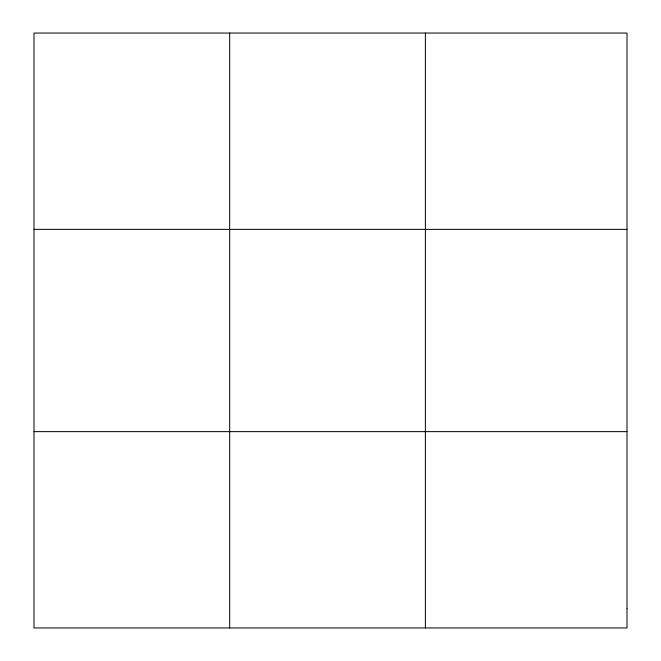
<?xml version="1.0" encoding="UTF-8"?>
<svg xmlns="http://www.w3.org/2000/svg" width="661" height="661" viewBox="0 0 661 661"><rect width="100%" height="100%" fill="white"/><g stroke="black" fill="none" stroke-linecap="round" stroke-linejoin="round"><path stroke-width="0.99" d="M229.689 627.95L229.689 33.05M425.378 627.95L425.378 33.05M34 229.367L627 229.367M34 431.633L627 431.633M627 608.318L627 627.95L34 627.95L34 33.05L627 33.05L627 608.318"/></g></svg>
